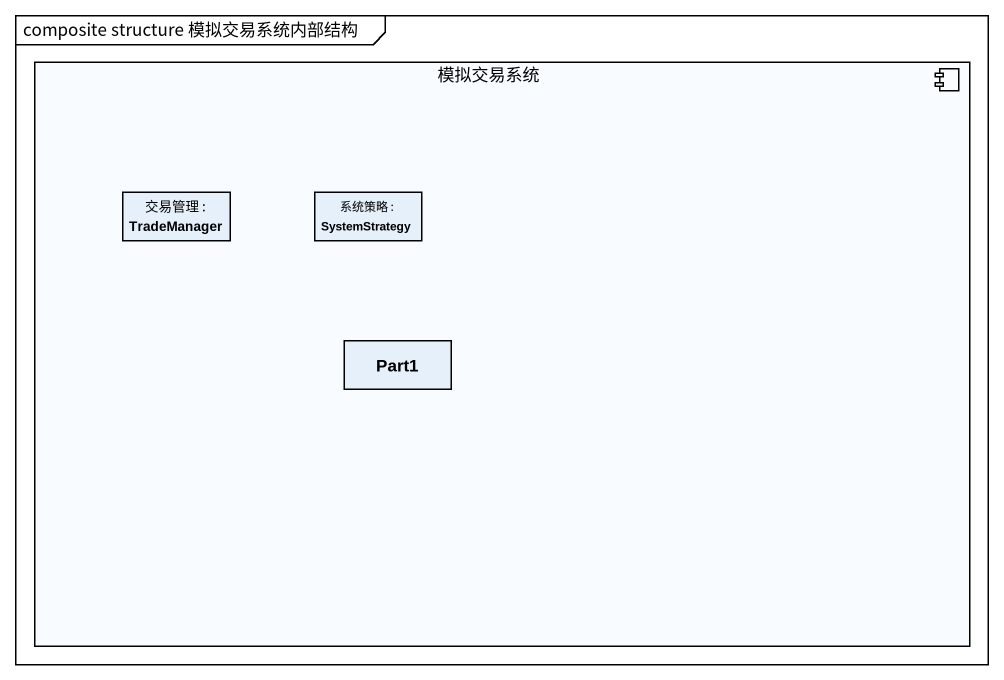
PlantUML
@startuml
mainframe composite structure 模拟交易系统内部结构
component 模拟交易系统 {
  rectangle "交易管理 : TradeManager" as 交易管理
  rectangle "系统策略 : SystemStrategy" as 系统策略
  rectangle Part1
}
@enduml
